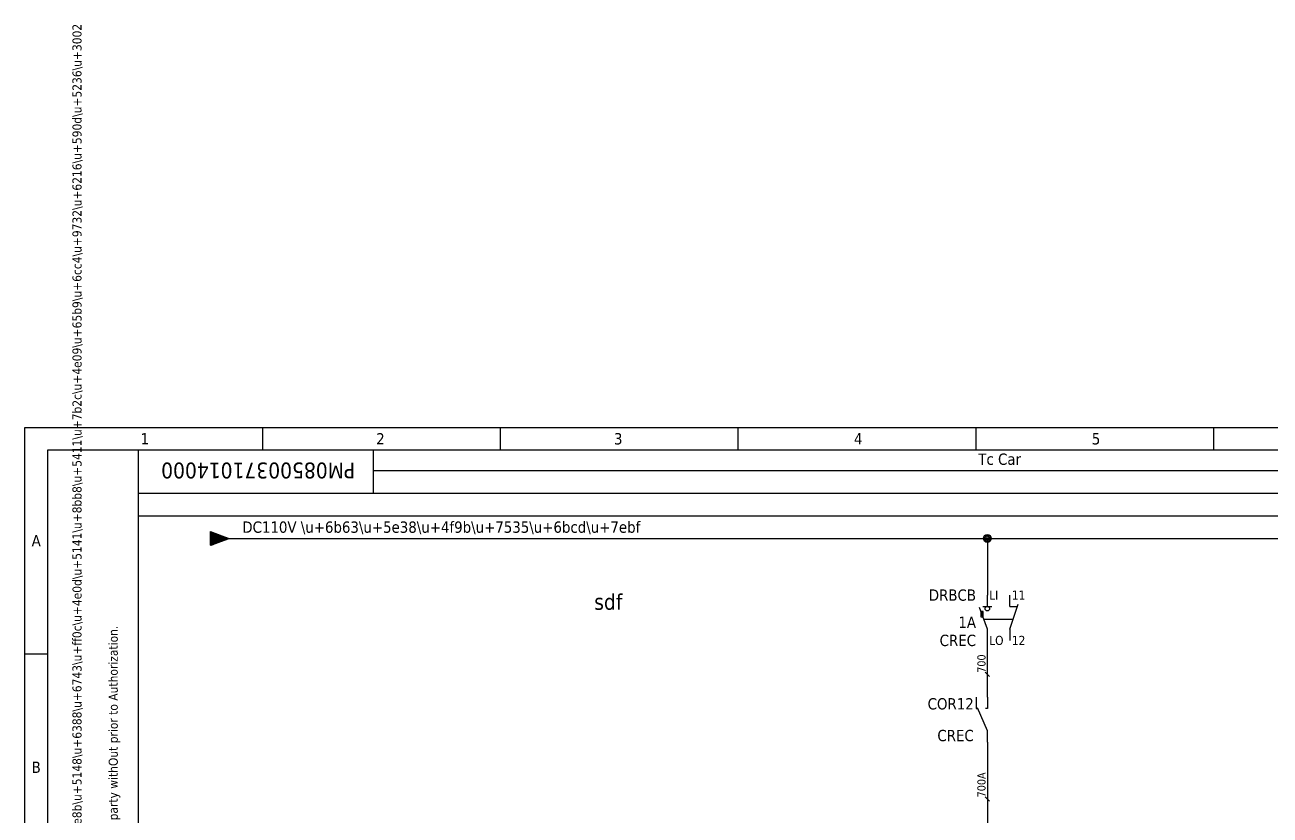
# Model space of a CAD drawing. Extents: x -10 to 420, y -25 to 386.
# Drawn here: x 0 to 274.9, y 211.4 to 385.9 of the extents above; entities that cross this region are included whole.
import ezdxf
from ezdxf.enums import TextEntityAlignment as Align

# ---------------------------------------------------------------- set-up
doc = ezdxf.new("R2010")
doc.units = 0
doc.linetypes.add('LTY1', pattern=[0])
doc.linetypes.add('LTY5', pattern=[11.5, 8, -3.5])
for name, color, linetype in [('PEN1', 7, 'LTY1'), ('PEN2', 7, 'LTY1'), ('PEN3', 7, 'LTY1'), ('PEN4', 7, 'LTY1'), ('PEN5', 7, 'LTY1'), ('PEN6', 7, 'LTY1'), ('SF', 7, 'LTY1'), ('SYMBOL', 7, 'LTY1')]:
    doc.layers.add(name, color=color, linetype=linetype)
doc.styles.get("Standard").update_dxf_attribs({"font": 'Tahoma'})

# ---------------------------------------------------------------- blocks, each defined once
blk = doc.blocks.new('CD_A3L_PRSC_SHH')
at = {"layer": 'PEN2', "linetype": 'LTY1'}
for p, q in [((0, 0), (0, 297)), ((0, 297), (420, 297)), ((52.5, 292), (52.5, 297)), ((105, 292), (105, 297)), ((157.5, 292), (157.5, 297)), ((262.5, 292), (262.5, 297)), ((25, 292), (5, 292)), ((5, 292), (5, 5)), ((0, 247), (5, 247))]:
    blk.add_line(p, q, dxfattribs=at)
at = {"layer": 'PEN3', "linetype": 'LTY1'}
for p, q in [((210, 292), (210, 297)), ((25, 292), (25, 5)), ((415, 292), (25, 292))]:
    blk.add_line(p, q, dxfattribs=at)
at = {"layer": 'PEN4', "linetype": 'LTY1'}
for p, q in [((77, 282.5), (77, 292)), ((77, 287.5), (415, 287.5)), ((25, 282.5), (415, 282.5)), ((25, 277.5), (415, 277.5))]:
    blk.add_line(p, q, dxfattribs=at)
at = {"layer": 'PEN1', "flags": 8}
blk.add_attdef('CODE_68', text='', height=3.5, rotation=180, dxfattribs=at).set_placement((51.5, 289.25), align=Align.CENTER)
for tag, p in [('CODE_66', (262.5, 20.75)), ('CODE_65', (366, 17.75)), ('CODE_4006', (407.5, 18.25)), ('CODE_12778', (394, 6.75))]:
    blk.add_attdef(tag, text='', height=3.5, dxfattribs=at).set_placement(p, align=Align.CENTER)
blk.add_attdef('CODE_62', text='', height=3.5, dxfattribs=at).set_placement((405.8, 6.75), align=Align.RIGHT)
blk.add_attdef('CODE_71', (409.2, 6.75), '', height=3.5, dxfattribs=at)
at = {"layer": 'PEN2'}
for s, p in [('1', (26.5, 293.25)), ('2', (78.5, 293.25)), ('3', (131, 293.25)), ('4', (184, 293.25)), ('5', (236.5, 293.25)), ('A', (2.5, 270.75)), ('B', (2.5, 220.75))]:
    blk.add_text(s, height=2.5, dxfattribs=at).set_placement(p, align=Align.CENTER)
at = {"layer": 'PEN3', "flags": 8}
blk.add_attdef('CODE_2', text='', height=5, dxfattribs=at).set_placement((366, 23.5), align=Align.CENTER)
at = {"layer": 'PEN4'}
for s, p in [('\\u+672c\\u+56fe\\u+7eb8\\u+7248\\u+6743\\u+5f52\\u+5357\\u+8f66\\u+5357\\u+4eac\\u+6d66\\u+9547\\u+8f66\\u+8f86\\u+6709\\u+9650\\u+516c\\u+53f8\\u+5c5e\\u+6709\\u+ff0c\\u+672a\\u+7ecf\\u+4e8b\\u+5148\\u+6388\\u+6743\\u+ff0c\\u+4e0d\\u+5141\\u+8bb8\\u+5411\\u+7b2c\\u+4e09\\u+65b9\\u+6cc4\\u+9732\\u+6216\\u+590d\\u+5236\\u+3002', (12.5, 180.5)), ('This diagram is the property of PRSC, it may not be reproduced or disClosed to third party withOut prior to Authorization.', (20.5, 181.5))]:
    blk.add_text(s, height=2, rotation=90, dxfattribs=at).set_placement(p, align=Align.CENTER)
at = {"layer": 'PEN4', "flags": 8}
blk.add_attdef('CODE_72', (390.4, 1.5), '', height=2, dxfattribs=at)
blk = doc.blocks.new('CD_POT_PRSW_W1RR')
at = {"layer": 'PEN1', "linetype": 'LTY1'}
for p, q in [((-4, 1.475), (-3.925, 1.475)), ((-4, 1.45), (-3.85, 1.45)), ((-4, 1.425), (-3.8, 1.425)), ((-4, 1.4), (-3.725, 1.4)), ((-4, 1.375), (-3.65, 1.375)), ((-4, 1.35), (-3.6, 1.35)), ((-4, 1.325), (-3.525, 1.325)), ((-4, 1.3), (-3.45, 1.3)), ((-4, 1.275), (-3.4, 1.275)), ((-4, 1.25), (-3.325, 1.25)), ((-4, 1.225), (-3.25, 1.225)), ((-4, 1.2), (-3.2, 1.2)), ((-4, 1.175), (-3.125, 1.175)), ((-4, 1.15), (-3.05, 1.15)), ((-4, 1.125), (-3, 1.125)), ((-4, 1.1), (-2.925, 1.1)), ((-4, 1.075), (-2.85, 1.075)), ((-4, 1.05), (-2.8, 1.05)), ((-4, 1.025), (-2.725, 1.025)), ((-4, 1), (-2.65, 1)), ((-4, 0.975), (-2.6, 0.975)), ((-4, 0.95), (-2.525, 0.95)), ((-4, 0.925), (-2.45, 0.925)), ((-4, 0.9), (-2.4, 0.9)), ((-4, 0.875), (-2.325, 0.875)), ((-4, 0.85), (-2.25, 0.85)), ((-4, 0.825), (-2.2, 0.825)), ((-4, 0.8), (-2.125, 0.8)), ((-4, 0.775), (-2.05, 0.775)), ((-4, 0.75), (-2, 0.75)), ((-4, 0.725), (-1.925, 0.725)), ((-4, 0.7), (-1.85, 0.7)), ((-4, 0.675), (-1.8, 0.675)), ((-4, 0.65), (-1.725, 0.65)), ((-4, 0.625), (-1.65, 0.625)), ((-4, 0.6), (-1.6, 0.6)), ((-4, 0.575), (-1.525, 0.575)), ((-4, 0.55), (-1.45, 0.55)), ((-4, 0.525), (-1.4, 0.525)), ((-4, 0.5), (-1.325, 0.5)), ((-4, 0.475), (-1.25, 0.475)), ((-4, 0.45), (-1.2, 0.45)), ((-4, 0.425), (-1.125, 0.425)), ((-4, 0.4), (-1.05, 0.4)), ((-4, 0.375), (-1, 0.375)), ((-4, 0.35), (-0.925, 0.35)), ((-4, 0.325), (-0.85, 0.325)), ((-4, 0.3), (-0.8, 0.3)), ((-4, 0.275), (-0.725, 0.275)), ((-4, 0.25), (-0.65, 0.25)), ((-4, 0.225), (-0.6, 0.225)), ((-4, 0.2), (-0.525, 0.2)), ((-4, 0.175), (-0.45, 0.175)), ((-4, 0.15), (-0.4, 0.15)), ((-4, 0.125), (-0.325, 0.125)), ((-4, 0.1), (-0.25, 0.1)), ((-4, 0.075), (-0.2, 0.075)), ((-4, 0.05), (-0.125, 0.05)), ((-4, 0.025), (-0.05, 0.025)), ((-4, 0), (0, 0)), ((-4, -0.025), (-0.05, -0.025)), ((-4, -0.05), (-0.125, -0.05)), ((-4, -0.075), (-0.2, -0.075)), ((-4, -0.1), (-0.25, -0.1)), ((-4, -0.125), (-0.325, -0.125)), ((-4, -0.15), (-0.4, -0.15)), ((-4, -0.175), (-0.45, -0.175)), ((-4, -0.2), (-0.525, -0.2)), ((-4, -0.225), (-0.6, -0.225)), ((-4, -0.25), (-0.65, -0.25)), ((-4, -0.275), (-0.725, -0.275)), ((-4, -0.3), (-0.8, -0.3)), ((-4, -0.325), (-0.85, -0.325)), ((-4, -0.35), (-0.925, -0.35)), ((-4, -0.375), (-1, -0.375)), ((-4, -0.4), (-1.05, -0.4)), ((-4, -0.425), (-1.125, -0.425)), ((-4, -0.45), (-1.2, -0.45)), ((-4, -0.475), (-1.25, -0.475)), ((-4, -0.5), (-1.325, -0.5)), ((-4, -0.525), (-1.4, -0.525)), ((-4, -0.55), (-1.45, -0.55)), ((-4, -0.575), (-1.525, -0.575)), ((-4, -0.6), (-1.6, -0.6)), ((-4, -0.625), (-1.65, -0.625)), ((-4, -0.65), (-1.725, -0.65)), ((-4, -0.675), (-1.8, -0.675)), ((-4, -0.7), (-1.85, -0.7)), ((-4, -0.725), (-1.925, -0.725)), ((-4, -0.75), (-2, -0.75)), ((-4, -0.775), (-2.05, -0.775)), ((-4, -0.8), (-2.125, -0.8)), ((-4, -0.825), (-2.2, -0.825)), ((-4, -0.85), (-2.25, -0.85)), ((-4, -0.875), (-2.325, -0.875)), ((-4, -0.9), (-2.4, -0.9)), ((-4, -0.925), (-2.45, -0.925)), ((-4, -0.95), (-2.525, -0.95)), ((-4, -0.975), (-2.6, -0.975)), ((-4, -1), (-2.65, -1)), ((-4, -1.025), (-2.725, -1.025)), ((-4, -1.05), (-2.8, -1.05)), ((-4, -1.075), (-2.85, -1.075)), ((-4, -1.1), (-2.925, -1.1)), ((-4, -1.125), (-3, -1.125)), ((-4, -1.15), (-3.05, -1.15)), ((-4, -1.175), (-3.125, -1.175)), ((-4, -1.2), (-3.2, -1.2)), ((-4, -1.225), (-3.25, -1.225)), ((-4, -1.25), (-3.325, -1.25)), ((-4, -1.275), (-3.4, -1.275)), ((-4, -1.3), (-3.45, -1.3)), ((-4, -1.325), (-3.525, -1.325)), ((-4, -1.35), (-3.6, -1.35)), ((-4, -1.375), (-3.65, -1.375)), ((-4, -1.4), (-3.725, -1.4)), ((-4, -1.425), (-3.8, -1.425)), ((-4, -1.45), (-3.85, -1.45)), ((-4, -1.475), (-3.925, -1.475))]:
    blk.add_line(p, q, dxfattribs=at)
at = {"layer": 'PEN5', "linetype": 'LTY1'}
for p, q in [((-4, -1.5), (-4, 1.5)), ((-4, 1.5), (0, 0)), ((0, 0), (-4, -1.5))]:
    blk.add_line(p, q, dxfattribs=at)
at = {"layer": 'PEN2', "flags": 8}
blk.add_attdef('CODE_10', text='', height=2.5, dxfattribs=at).set_placement((-4.5, -1.25), align=Align.RIGHT)
blk = doc.blocks.new('CD_Q_PRSW_D1_01')
at = {"layer": 'PEN1', "linetype": 'LTY1'}
for p, q in [((0, -2.5), (0, 0)), ((5, -2.5), (5, 0)), ((-1, -2.5), (1, -2.5)), ((5, -7.5), (6.8, -2)), ((5, -2.5), (6.6, -2.5)), ((0, -7.5), (-1.7, -2.77)), ((-1.4, -3.6), (-1.4, -4.8)), ((-0.9, -3.6), (-1.4, -3.6)), ((-1.4, -3.8), (-0.9, -3.8)), ((-1.4, -4.3), (-0.9, -4.3)), ((-1.4, -4.8), (-0.9, -4.8)), ((-1.4, -4.8), (-0.9, -4.8)), ((-0.9, -4.8), (-0.9, -3.6)), ((0, -10), (0, -7.5)), ((5, -7.5), (5, -10))]:
    blk.add_line(p, q, dxfattribs=at)
at = {"layer": 'PEN1', "linetype": 'LTY5'}
blk.add_line((-0.8, -5.3), (5.7, -5.3), dxfattribs=at)
at = {"layer": 'PEN1', "linetype": 'LTY1'}
blk.add_circle((0, -3), 0.5, dxfattribs=at)
at = {"layer": 'PEN2', "flags": 8}
for tag, p in [('CODE_4', (-2.5, -1.25)), ('CODE_31', (-2.5, -7.25)), ('CODE_3', (-2.5, -11.25))]:
    blk.add_attdef(tag, text='', height=2.5, dxfattribs=at).set_placement(p, align=Align.RIGHT)
blk.add_attdef('CODE_10', (8, -6.25), '', height=2.5, dxfattribs=at)
at = {"layer": 'PEN4'}
for s, p in [('11', (5.4, -1)), ('12', (5.4, -11))]:
    blk.add_text(s, height=2, dxfattribs=at).set_placement(p)
at = {"layer": 'PEN4', "flags": 8}
for p in [(0.4, -1), (0.4, -11)]:
    blk.add_attdef('CODE_21', p, '', height=2, dxfattribs=at)
blk = doc.blocks.new('CD_W_PR_WIRE')
at = {"layer": 'PEN6', "linetype": 'LTY1'}
blk.add_line((-0.5, 0.5), (0.5, -0.5), dxfattribs=at)
at = {"layer": 'PEN4', "flags": 8}
for tag in ['CODE_120', 'CODE_373']:
    blk.add_attdef(tag, (-0.4, 0.35), '', height=1.8, rotation=90, dxfattribs=at)
blk = doc.blocks.new('CD_K_PRSW_ACO')
at = {"layer": 'PEN1', "linetype": 'LTY1'}
for p, q in [((0, 0), (0, -2.5)), ((2.5, 0), (2.5, -2.5)), ((0, -2.5), (0.4, -2.5)), ((2.5, -7.5), (0.3, -2.4)), ((2.5, -2.5), (2.1, -2.5)), ((2.5, -10), (2.5, -7.5))]:
    blk.add_line(p, q, dxfattribs=at)
at = {"layer": 'PEN2', "flags": 8}
for tag, p in [('CODE_4', (-0.5, -2.75)), ('CODE_10', (-0.5, -6.25)), ('CODE_3', (-0.5, -9.75))]:
    blk.add_attdef(tag, text='', height=2.5, dxfattribs=at).set_placement(p, align=Align.RIGHT)
at = {"layer": 'PEN4', "flags": 8}
for p in [(0, -1), (5, -1)]:
    blk.add_attdef('CODE_21', text='', height=2, dxfattribs=at).set_placement(p, align=Align.CENTER)
blk.add_attdef('CODE_21', (2.9, -11), '', height=2, dxfattribs=at)

msp = doc.modelspace()

# ---------------------------------------------------------------- linework, layer by layer
at = {"layer": 'PEN1', "linetype": 'LTY1'}
for p, q in [((45, 272.5), (212.5, 272.5)), ((212.5, 272.5), (402.5, 272.5)), ((212.5, 272.5), (212.5, 260)), ((212.5, 237.5), (212.5, 250)), ((212.5, 227.5), (212.5, 207.5))]:
    msp.add_line(p, q, dxfattribs=at)
for radius in [0.875, 0.625, 0.375]:
    msp.add_circle((212.5, 272.5), radius, dxfattribs=at)

# ---------------------------------------------------------------- block references
at = {"layer": 'SF'}
ref = msp.add_blockref('CD_A3L_PRSC_SHH', (0, 0), dxfattribs=at)
ref.add_attrib('CODE_68', 'PM08500371014000', dxfattribs={"layer": 'PEN1', "height": 3.5, "rotation": 180, "flags": 8}).set_placement((51.5, 289.25), align=Align.CENTER)
at = {"layer": 'SYMBOL'}
for name, p in [('CD_POT_PRSW_W1RR', (45, 272.5)), ('CD_W_PR_WIRE', (212.5, 242.5)), ('CD_W_PR_WIRE', (212.5, 215))]:
    msp.add_blockref(name, p, dxfattribs=at)
ref = msp.add_blockref('CD_Q_PRSW_D1_01', (212.5, 260), dxfattribs=at)
ref.add_attrib('CODE_4', 'DRBCB', dxfattribs={"layer": 'PEN2', "height": 2.5, "flags": 8}).set_placement((210, 258.75), align=Align.RIGHT)
ref.add_attrib('CODE_3', 'CREC', dxfattribs={"layer": 'PEN2', "height": 2.5, "flags": 8}).set_placement((210, 248.75), align=Align.RIGHT)
ref.add_attrib('CODE_31', '1A', dxfattribs={"layer": 'PEN2', "height": 2.5, "flags": 8}).set_placement((210, 252.75), align=Align.RIGHT)
ref.add_attrib('CODE_21', 'LI', (212.9, 259), dxfattribs={"layer": 'PEN4', "height": 2, "flags": 8})
ref.add_attrib('CODE_21', 'LO', (212.9, 249), dxfattribs={"layer": 'PEN4', "height": 2, "flags": 8})
msp.add_blockref('CD_K_PRSW_ACO', (210, 237.5), dxfattribs=at).add_auto_attribs({'CODE_4': 'COR12', 'CODE_3': 'CREC'})

# ---------------------------------------------------------------- texts
at = {"layer": 'PEN1'}
msp.add_text('sdf', height=3.5, dxfattribs=at).set_placement((125.7, 256.75))
at = {"layer": 'PEN2'}
for s, p in [('Tc Car', (210.5, 288.75)), ('DC110V \\u+6b63\\u+5e38\\u+4f9b\\u+7535\\u+6bcd\\u+7ebf', (48, 273.75)), ('DC110V \\u+6b63\\u+5e38\\u+4f9b\\u+7535\\u+6bcd\\u+7ebf', (48, 273.75))]:
    msp.add_text(s, height=2.5, dxfattribs=at).set_placement(p)
at = {"layer": 'PEN4'}
for s, p in [('700', (212.1, 242.85)), ('700A', (212.1, 215.35))]:
    msp.add_text(s, height=1.8, rotation=90, dxfattribs=at).set_placement(p)

doc.saveas('drawing.dxf')
